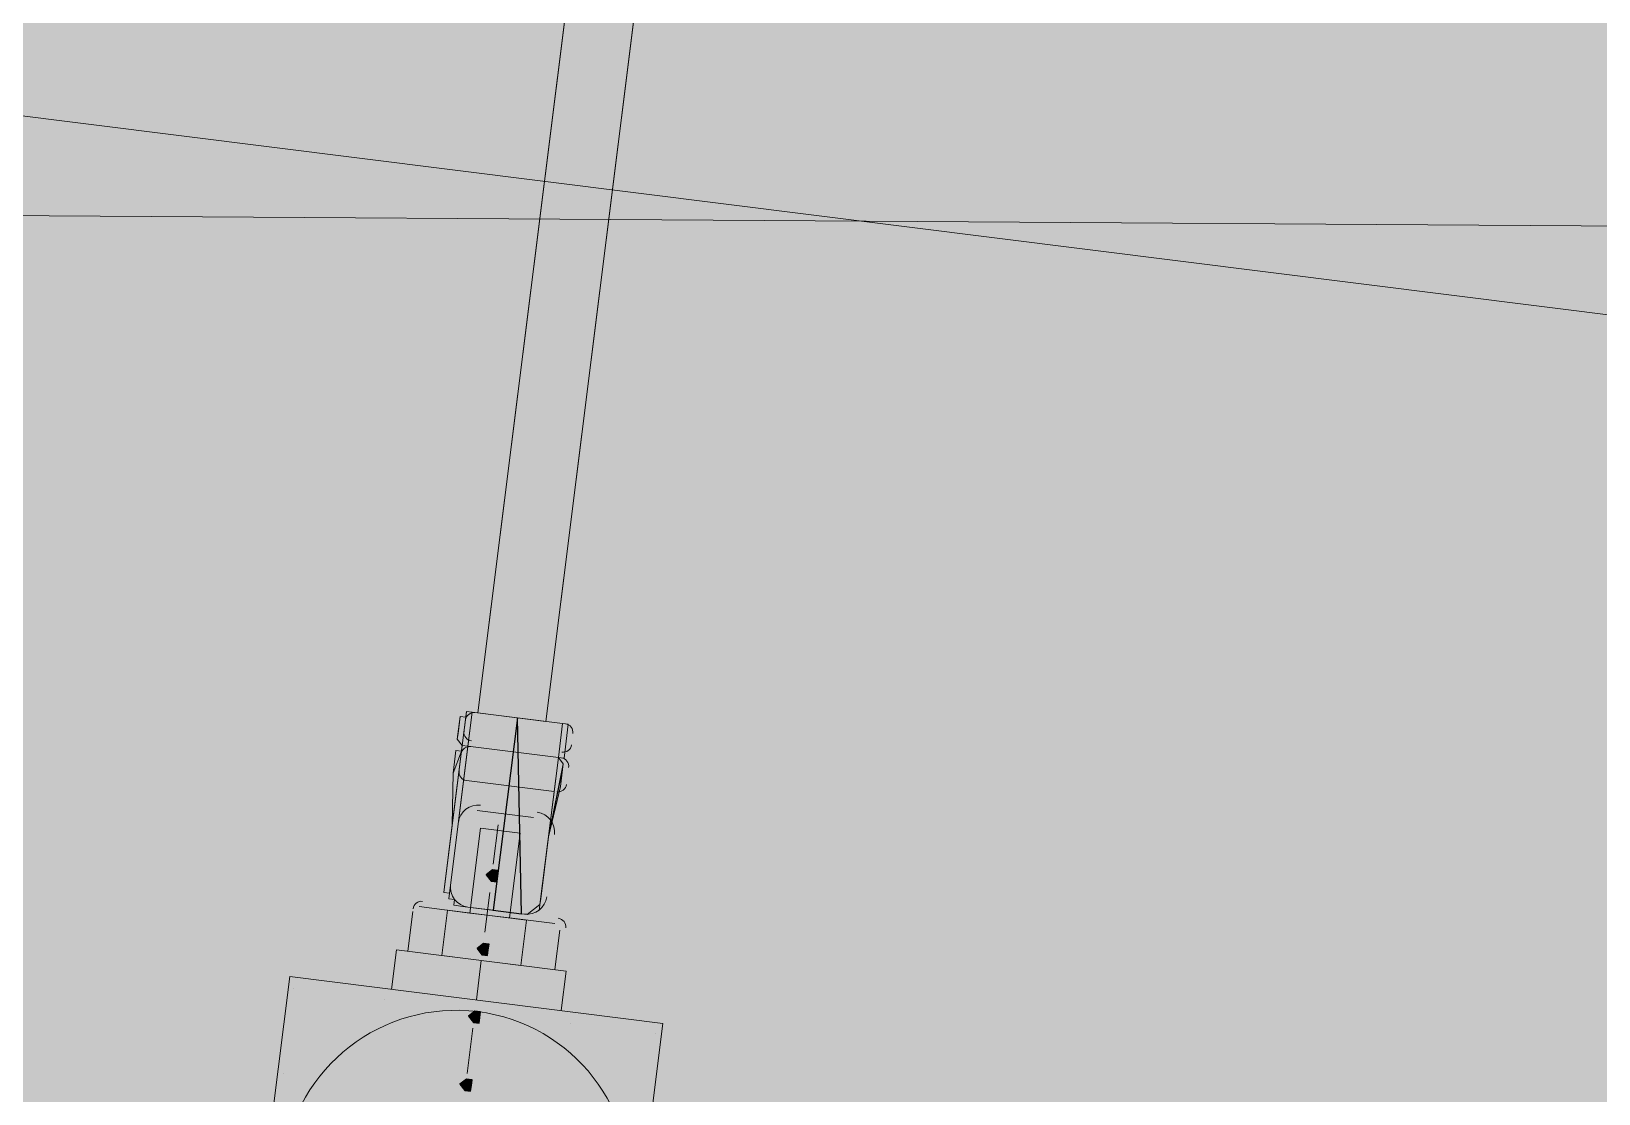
# Model space of a CAD drawing. Header units: metres. Extents: x -4 to 509425, y 7549 to 4732445.
# Drawn here: x 476051.467 to 476053.795, y 4719729.999 to 4719731.577 of the extents above; entities that cross this region are included whole.
import ezdxf

# ---------------------------------------------------------------- set-up
doc = ezdxf.new("R2010")
doc.units = ezdxf.units.M
doc.header["$LTSCALE"] = 0.01
doc.header["$MEASUREMENT"] = 0
doc.layers.get('0').update_dxf_attribs({"lineweight": 0})
doc.layers.add('_SUBESTACIÓN', color=1, linetype='Continuous')
doc.layers.add('SUBESTACION LA VID', color=253, linetype='Continuous')

# ---------------------------------------------------------------- blocks, each defined once
blk = doc.blocks.new('A$Cfff6051d')
at = {"layer": 'SUBESTACION LA VID', "transparency": 33554687}
h = blk.add_hatch(color=256, dxfattribs=at)
h.dxf.hatch_style = 2
h.paths.add_polyline_path([(476052.1592, 4719730.3219), (476052.1603, 4719730.3303), (476052.1519, 4719730.3313), (476052.1424, 4719730.324), (476052.1498, 4719730.3145), (476052.1582, 4719730.3135)])
h = blk.add_hatch(color=256, dxfattribs=at)
h.dxf.hatch_style = 2
h.paths.add_polyline_path([(476052.1455, 4719730.2127), (476052.1466, 4719730.2211), (476052.1382, 4719730.2221), (476052.1287, 4719730.2148), (476052.1361, 4719730.2053), (476052.1445, 4719730.2043)])
h = blk.add_hatch(color=256, dxfattribs=at)
h.dxf.hatch_style = 2
h.paths.add_polyline_path([(476052.1329, 4719730.1119), (476052.1339, 4719730.1203), (476052.1255, 4719730.1213), (476052.1161, 4719730.114), (476052.1234, 4719730.1045), (476052.1318, 4719730.1035)])
h = blk.add_hatch(color=256, dxfattribs=at)
h.dxf.hatch_style = 2
h.paths.add_polyline_path([(476052.1203, 4719730.0111), (476052.1213, 4719730.0195), (476052.1129, 4719730.0205), (476052.1034, 4719730.0132), (476052.1108, 4719730.0037), (476052.1192, 4719730.0027)])
at = {"layer": 'SUBESTACION LA VID', "lineweight": 15}
for p, q in [((476071.6253, 4719728.9224), (475974.1478, 4719741.1431)), ((476052.1299, 4719730.5645), (476052.8008, 4719735.9155)), ((476052.2307, 4719730.5518), (476052.9016, 4719735.9028)), ((476052.1215, 4719730.5655), (476052.2559, 4719730.5487)), ((476052.1005, 4719730.534), (476052.1026, 4719730.5508)), ((476052.1152, 4719730.5151), (476052.2496, 4719730.4983)), ((476052.2496, 4719730.4983), (476052.1152, 4719730.5151)), ((476052.2622, 4719730.5308), (476052.2601, 4719730.514)), ((476052.0931, 4719730.4752), (476052.0963, 4719730.5004)), ((476052.092, 4719730.3985), (476052.0931, 4719730.4752)), ((476052.2433, 4719730.4478), (476052.1089, 4719730.4647)), ((476052.2559, 4719730.4804), (476052.2527, 4719730.4552)), ((476052.2348, 4719730.3806), (476052.2527, 4719730.4552)), ((476052.1288, 4719730.4195), (476052.2128, 4719730.409)), ((476052.0805, 4719730.3061), (476052.092, 4719730.3985)), ((476052.1603, 4719730.3985), (476052.1529, 4719730.3397)), ((476052.2348, 4719730.3806), (476052.2233, 4719730.2882)), ((476052.1477, 4719730.2977), (476052.1403, 4719730.2389)), ((476052.0258, 4719730.2106), (476052.0332, 4719730.2694)), ((476052.0426, 4719730.2768), (476052.1182, 4719730.2673)), ((476052.1949, 4719730.2662), (476052.1109, 4719730.2767)), ((476052.1182, 4719730.2673), (476052.1771, 4719730.2599)), ((476052.1771, 4719730.2599), (476052.2442, 4719730.2515)), ((476052.2442, 4719730.1832), (476052.2516, 4719730.242)), ((476052.0016, 4719730.1539), (476052.009, 4719730.2127)), ((476052.009, 4719730.2127), (476052.261, 4719730.1811)), ((476052.135, 4719730.1969), (476052.1277, 4719730.1381)), ((476052.2537, 4719730.1223), (476052.261, 4719730.1811)), ((476051.8567, 4719730.155), (476051.8567, 4719730.155)), ((476051.9911, 4719730.1382), (476051.9911, 4719730.1382)), ((476052.1255, 4719730.1213), (476052.1255, 4719730.1213)), ((476052.1224, 4719730.0961), (476052.114, 4719730.0289)), ((476052.2683, 4719730.1034), (476052.2683, 4719730.1034)), ((476052.3944, 4719730.0876), (476052.3944, 4719730.0876)), ((476051.8409, 4719730.029), (476051.8409, 4719730.029))]:
    blk.add_line(p, q, dxfattribs=at)
at = {"layer": 'SUBESTACION LA VID', "lineweight": 0}
for p, q in [((476052.0994, 4719730.5256), (476052.1036, 4719730.5592)), ((476052.1068, 4719730.5162), (476052.112, 4719730.5582)), ((476052.1299, 4719730.5645), (476052.2307, 4719730.5518)), ((476052.0994, 4719730.5256), (476052.1026, 4719730.5508)), ((476052.259, 4719730.5056), (476052.2633, 4719730.5392)), ((476052.0931, 4719730.4752), (476052.0973, 4719730.5088)), ((476052.0931, 4719730.4752), (476052.0973, 4719730.5088)), ((476052.0931, 4719730.4752), (476052.1057, 4719730.5078)), ((476052.0931, 4719730.4752), (476052.1057, 4719730.5078)), ((476052.0931, 4719730.4752), (476052.0963, 4719730.5004)), ((476052.2348, 4719730.3806), (476052.2496, 4719730.4983)), ((476052.2348, 4719730.3806), (476052.2569, 4719730.4888)), ((476052.2348, 4719730.3806), (476052.2569, 4719730.4888)), ((476052.2348, 4719730.3806), (476052.2569, 4719730.4888)), ((476052.2348, 4719730.3806), (476052.2569, 4719730.4888))]:
    blk.add_line(p, q, dxfattribs=at)
at = {"layer": 'SUBESTACION LA VID', "lineweight": 15}
for points in [[(476052.1299, 4719730.5645), (476052.2307, 4719730.5518), (476052.9016, 4719735.9028), (476052.8008, 4719735.9155), (476052.1299, 4719730.5645)], [(476052.0805, 4719730.3061), (476052.0794, 4719730.2977), (476052.0878, 4719730.2967), (476052.0867, 4719730.2883), (476052.0951, 4719730.2872), (476052.0941, 4719730.2788), (476052.1109, 4719730.2767), (476052.1529, 4719730.2715), (476052.1887, 4719730.5571), (476052.1215, 4719730.5655), (476052.1131, 4719730.5666), (476052.112, 4719730.5582), (476052.1036, 4719730.5592), (476052.1026, 4719730.5508), (476052.1005, 4719730.534), (476052.0994, 4719730.5256), (476052.1068, 4719730.5162), (476052.1152, 4719730.5151), (476052.1068, 4719730.5162), (476052.1057, 4719730.5078), (476052.0973, 4719730.5088), (476052.0963, 4719730.5004), (476052.0931, 4719730.4752), (476052.092, 4719730.3985), (476052.0805, 4719730.3061)], [(476052.2233, 4719730.2882), (476052.2222, 4719730.2798), (476052.2128, 4719730.2725), (476052.2033, 4719730.2651), (476052.1949, 4719730.2662), (476052.1529, 4719730.2715), (476052.1887, 4719730.5571), (476052.2559, 4719730.5487), (476052.2643, 4719730.5476), (476052.2633, 4719730.5392), (476052.2622, 4719730.5308), (476052.2601, 4719730.514), (476052.259, 4719730.5056), (476052.258, 4719730.4972), (476052.2496, 4719730.4983), (476052.2569, 4719730.4888), (476052.2559, 4719730.4804), (476052.2527, 4719730.4552), (476052.2348, 4719730.3806), (476052.2233, 4719730.2882)], [(476052.1182, 4719730.2673), (476052.134, 4719730.3933), (476052.1928, 4719730.3859), (476052.1771, 4719730.2599)], [(476052.0846, 4719730.2715), (476052.0762, 4719730.2043), (476052.1938, 4719730.1895), (476052.2023, 4719730.2567), (476052.0846, 4719730.2715)], [(476052.3354, 4719729.5489), (476052.4049, 4719730.1034), (476051.8504, 4719730.1729), (476051.7809, 4719729.6184), (476052.3354, 4719729.5489)]]:
    blk.add_lwpolyline(points, dxfattribs=at)
at = {"layer": 'SUBESTACION LA VID', "lineweight": 0}
for points in [[(476052.1131, 4719730.5666), (476052.1068, 4719730.5162), (476052.0794, 4719730.2977)], [(476052.1152, 4719730.5151), (476052.1215, 4719730.5655), (476052.0867, 4719730.2883), (476052.1152, 4719730.5151)], [(476052.1057, 4719730.5078), (476052.092, 4719730.3985), (476052.1068, 4719730.5162), (476052.1131, 4719730.5666)], [(476052.0994, 4719730.5256), (476052.1036, 4719730.5592), (476052.0994, 4719730.5256), (476052.1036, 4719730.5592)], [(476052.0994, 4719730.5256), (476052.1036, 4719730.5592), (476052.0994, 4719730.5256)], [(476052.1068, 4719730.5162), (476052.1131, 4719730.5666), (476052.1068, 4719730.5162), (476052.1131, 4719730.5666)], [(476052.1068, 4719730.5162), (476052.112, 4719730.5582), (476052.1068, 4719730.5162)], [(476052.1005, 4719730.534), (476052.1026, 4719730.5508), (476052.0994, 4719730.5256)], [(476052.2212, 4719730.2714), (476052.2496, 4719730.4983), (476052.2559, 4719730.5487)], [(476052.2222, 4719730.2798), (476052.2496, 4719730.4983), (476052.2559, 4719730.5487)], [(476052.2222, 4719730.2798), (476052.2496, 4719730.4983), (476052.2559, 4719730.5487)], [(476052.2496, 4719730.4983), (476052.2559, 4719730.5487), (476052.2496, 4719730.4983), (476052.2559, 4719730.5487)], [(476052.258, 4719730.4972), (476052.2643, 4719730.5476), (476052.258, 4719730.4972)], [(476052.258, 4719730.4972), (476052.2633, 4719730.5392), (476052.258, 4719730.4972)], [(476052.258, 4719730.4972), (476052.2633, 4719730.5392), (476052.259, 4719730.5056)], [(476052.259, 4719730.5056), (476052.2633, 4719730.5392), (476052.259, 4719730.5056), (476052.2633, 4719730.5392)], [(476052.259, 4719730.5056), (476052.2633, 4719730.5392), (476052.259, 4719730.5056)], [(476052.1068, 4719730.5162), (476052.0794, 4719730.2977), (476052.092, 4719730.3985)], [(476052.259, 4719730.5056), (476052.2622, 4719730.5308), (476052.259, 4719730.5056)], [(476052.0931, 4719730.4752), (476052.0963, 4719730.5004), (476052.0931, 4719730.4752)], [(476052.0931, 4719730.4752), (476052.0963, 4719730.5004), (476052.0931, 4719730.4752)], [(476052.2222, 4719730.2798), (476052.2496, 4719730.4983), (476052.2222, 4719730.2798), (476052.2348, 4719730.3806)], [(476052.2348, 4719730.3806), (476052.2559, 4719730.4804), (476052.2527, 4719730.4552)], [(476052.2527, 4719730.4552), (476052.2559, 4719730.4804), (476052.2527, 4719730.4552)], [(476052.2527, 4719730.4552), (476052.2559, 4719730.4804), (476052.2527, 4719730.4552)]]:
    blk.add_lwpolyline(points, dxfattribs=at)
at = {"layer": 'SUBESTACION LA VID'}
for points in [[(476052.1592, 4719730.3219), (476052.1603, 4719730.3303), (476052.1519, 4719730.3313), (476052.1424, 4719730.324), (476052.1498, 4719730.3145), (476052.1582, 4719730.3135)], [(476052.1455, 4719730.2127), (476052.1466, 4719730.2211), (476052.1382, 4719730.2221), (476052.1287, 4719730.2148), (476052.1361, 4719730.2053), (476052.1445, 4719730.2043)], [(476052.1329, 4719730.1119), (476052.1339, 4719730.1203), (476052.1255, 4719730.1213), (476052.1161, 4719730.114), (476052.1234, 4719730.1045), (476052.1318, 4719730.1035)], [(476052.1203, 4719730.0111), (476052.1213, 4719730.0195), (476052.1129, 4719730.0205), (476052.1034, 4719730.0132), (476052.1108, 4719730.0037), (476052.1192, 4719730.0027)]]:
    blk.add_lwpolyline(points, close=True, dxfattribs=at)
at = {"layer": 'SUBESTACION LA VID', "lineweight": 0}
for points in [[(476052.1592, 4719730.3219), (476052.1603, 4719730.3303), (476052.1519, 4719730.3313), (476052.1424, 4719730.324), (476052.1498, 4719730.3145), (476052.1582, 4719730.3135)], [(476052.1455, 4719730.2127), (476052.1466, 4719730.2211), (476052.1382, 4719730.2221), (476052.1287, 4719730.2148), (476052.1361, 4719730.2053), (476052.1445, 4719730.2043)], [(476052.1329, 4719730.1119), (476052.1339, 4719730.1203), (476052.1255, 4719730.1213), (476052.1161, 4719730.114), (476052.1234, 4719730.1045), (476052.1318, 4719730.1035)], [(476052.1203, 4719730.0111), (476052.1213, 4719730.0195), (476052.1129, 4719730.0205), (476052.1034, 4719730.0132), (476052.1108, 4719730.0037), (476052.1192, 4719730.0027)]]:
    blk.add_lwpolyline(points, close=True, dxfattribs=at)
at = {"layer": 'SUBESTACION LA VID', "lineweight": 15}
for points in [[(476052.1257, 4719730.565), (476052.1187, 4719730.5658), (476052.1124, 4719730.5609), (476052.1115, 4719730.554)], [(476052.1094, 4719730.5372), (476052.1085, 4719730.5302), (476052.1135, 4719730.5238), (476052.1204, 4719730.523)], [(476052.2711, 4719730.5339), (476052.272, 4719730.5409), (476052.2671, 4719730.5473), (476052.2601, 4719730.5481)], [(476052.1194, 4719730.5146), (476052.1124, 4719730.5154), (476052.1061, 4719730.5105), (476052.1052, 4719730.5036)], [(476052.2548, 4719730.5061), (476052.2618, 4719730.5053), (476052.2682, 4719730.5102), (476052.269, 4719730.5171)], [(476052.2648, 4719730.4835), (476052.2657, 4719730.4905), (476052.2607, 4719730.4969), (476052.2538, 4719730.4977)], [(476052.102, 4719730.4784), (476052.1012, 4719730.4714), (476052.1061, 4719730.465), (476052.1131, 4719730.4642)], [(476052.2475, 4719730.4473), (476052.2544, 4719730.4465), (476052.2608, 4719730.4514), (476052.2617, 4719730.4583)], [(476052.1341, 4719730.4274), (476052.1178, 4719730.4294), (476052.103, 4719730.4179), (476052.101, 4719730.4017)], [(476052.2438, 4719730.3838), (476052.2458, 4719730.4), (476052.2343, 4719730.4148), (476052.2181, 4719730.4169)], [(476052.0894, 4719730.3093), (476052.0873, 4719730.2931), (476052.0989, 4719730.2782), (476052.1151, 4719730.2762)], [(476052.0479, 4719730.2846), (476052.0409, 4719730.2855), (476052.0346, 4719730.2806), (476052.0337, 4719730.2736)], [(476052.1991, 4719730.2657), (476052.2153, 4719730.2636), (476052.2302, 4719730.2752), (476052.2322, 4719730.2914)], [(476052.2605, 4719730.2452), (476052.2614, 4719730.2521), (476052.2565, 4719730.2585), (476052.2495, 4719730.2594)]]:
    blk.add_open_spline(points, degree=3, dxfattribs=at)
at = {"layer": 'SUBESTACION LA VID'}
blk.add_open_spline([(476052.1529, 4719730.2715), (476052.1529, 4719730.2715), (476052.1887, 4719730.5571), (476052.1887, 4719730.5571), (476052.1887, 4719730.5571), (476052.1949, 4719730.2662), (476052.1949, 4719730.2662), (476052.1949, 4719730.2662), (476052.1529, 4719730.2715), (476052.1529, 4719730.2715)], degree=3, knots=[0, 0, 0, 0, 1, 1, 1, 2, 2, 2, 3, 3, 3, 3], dxfattribs=at)
at = {"layer": 'SUBESTACION LA VID', "lineweight": 0}
blk.add_open_spline([(476052.1529, 4719730.2715), (476052.1529, 4719730.2715), (476052.1887, 4719730.5571), (476052.1887, 4719730.5571), (476052.1887, 4719730.5571), (476052.1949, 4719730.2662), (476052.1949, 4719730.2662), (476052.1949, 4719730.2662), (476052.1529, 4719730.2715), (476052.1529, 4719730.2715)], degree=3, knots=[0, 0, 0, 0, 1, 1, 1, 2, 2, 2, 3, 3, 3, 3], dxfattribs=at)
at = {"layer": 'SUBESTACION LA VID', "lineweight": 15}
blk.add_open_spline([(476052.0655, 4719729.6084), (476052.207, 4719729.5906), (476052.3361, 4719729.691), (476052.3538, 4719729.8325), (476052.3716, 4719729.974), (476052.2712, 4719730.103), (476052.1297, 4719730.1208), (476051.9882, 4719730.1385), (476051.8591, 4719730.0382), (476051.8414, 4719729.8967), (476051.8237, 4719729.7552), (476051.924, 4719729.6261), (476052.0655, 4719729.6084)], degree=3, knots=[0, 0, 0, 0, 1, 1, 1, 2, 2, 2, 3, 3, 3, 4, 4, 4, 4], dxfattribs=at)

msp = doc.modelspace()

# ---------------------------------------------------------------- hatches: boundary and pattern name
at = {"layer": '_SUBESTACIÓN', "transparency": 33554559}
h = msp.add_hatch(color=1, dxfattribs=at)
h.dxf.hatch_style = 1
h.paths.add_polyline_path([(475968.6399, 4719805.825), (476089.9386, 4719790.615), (476078.1686, 4719696.74), (475956.8686, 4719711.9502)])

# ---------------------------------------------------------------- linework, layer by layer
at = {"color": 5}
msp.add_lwpolyline([(490840.2656, 4717243.1462), (484895.5041, 4717739.2368), (483607.6371, 4717664.0004), (483465.0415, 4717952.1854), (479025.126, 4718116.267), (478713.7718, 4718728.8145), (478509.3234, 4719542.0639), (477889.6007, 4719719.2698), (475567.4979, 4719734.4711), (475570.1163, 4720134.4625), (477885.1416, 4720119.3075), (481205.4456, 4721268.3214)], dxfattribs=at)

# ---------------------------------------------------------------- block references
at = {"linetype": 'Continuous'}
msp.add_blockref('A$Cfff6051d', (0, 0), dxfattribs=at)

doc.saveas('drawing.dxf')
